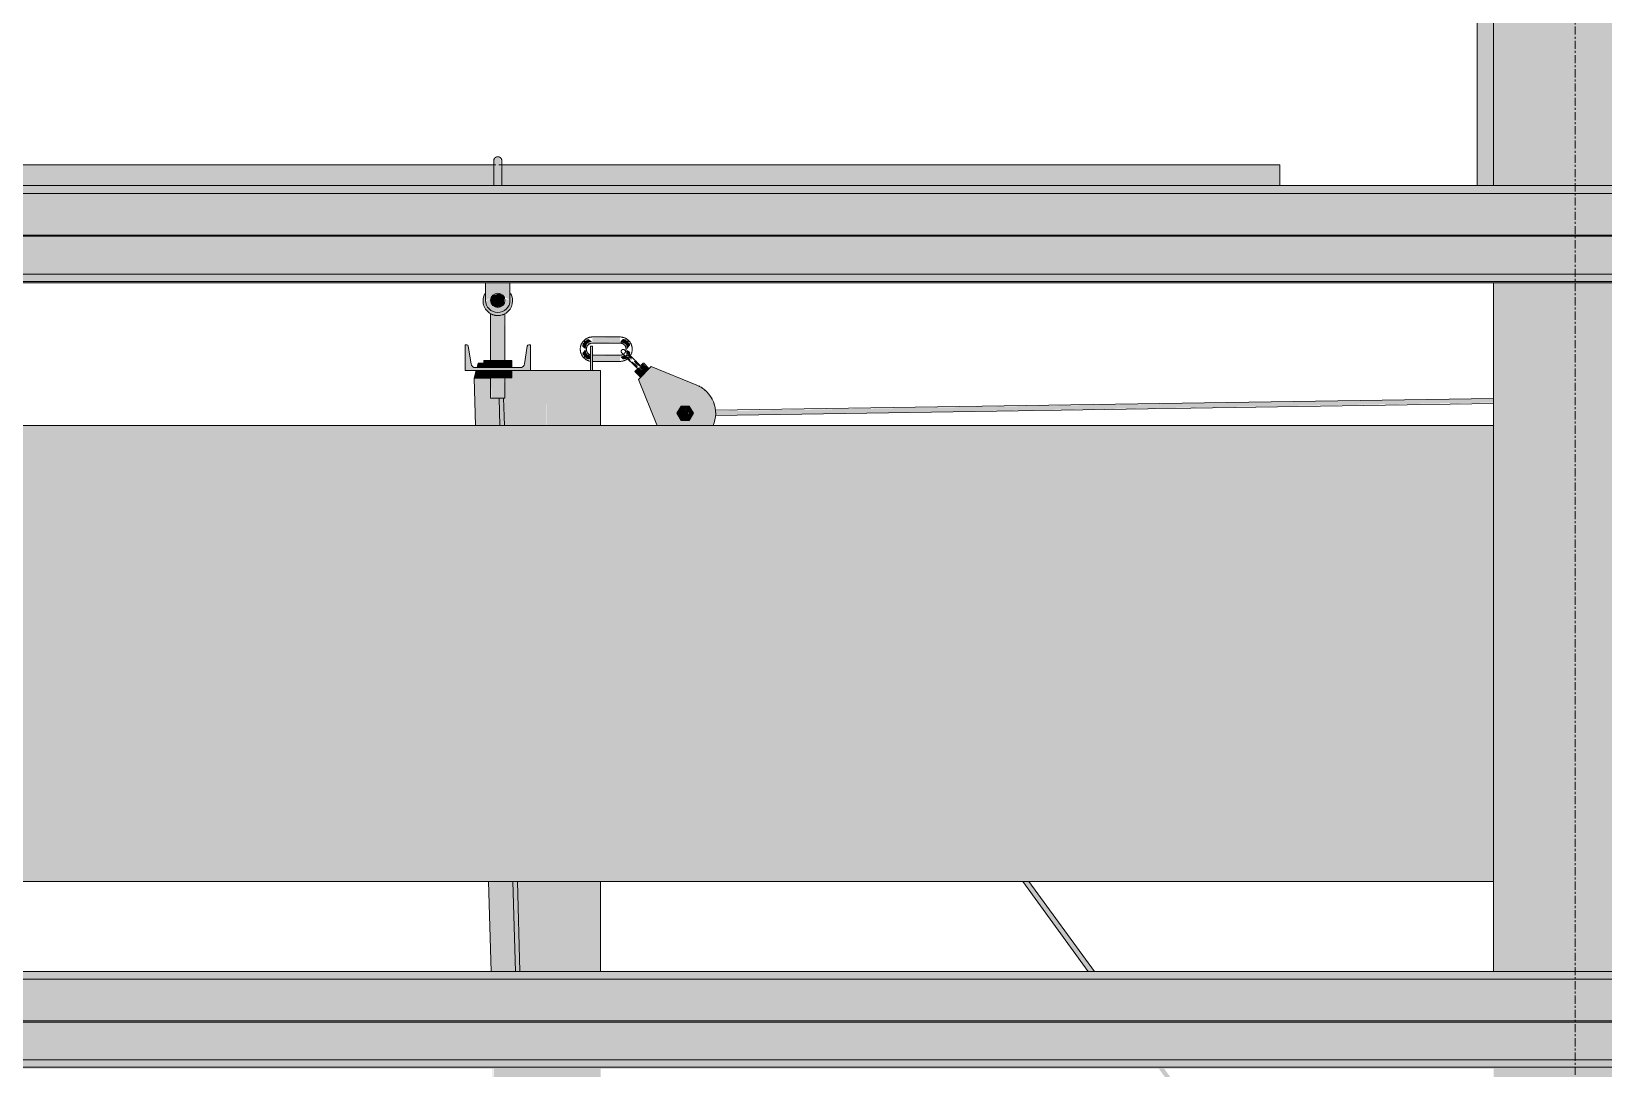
# Model space of a CAD drawing. Header units: inches. Extents: x 20478 to 36715, y -248 to 750.
# Drawn here: x 26671.5 to 26768, y 238.5 to 302.2 of the extents above; entities that cross this region are included whole.
import ezdxf

# ---------------------------------------------------------------- set-up
doc = ezdxf.new("R2010")
doc.units = ezdxf.units.IN
doc.header["$MEASUREMENT"] = 0
doc.linetypes.add('Grid Line 1_2_', pattern=[0.875, 0.5, -0.125, 0.125, -0.125])
for name, color, linetype, lineweight in [('M-HVAC-DUCT', 70, 'Continuous', 9), ('Q-SPCQ', 91, 'Continuous', 9), ('S-BEAM', 12, 'Continuous', 9), ('S-GRID', 1, 'Continuous', 9)]:
    doc.layers.add(name, color=color, linetype=linetype, lineweight=lineweight)

# ---------------------------------------------------------------- blocks, each defined once
blk = doc.blocks.new('Girt_Z - 10_D-1018975-Elevation - South')
at = {"layer": 'S-BEAM'}
for points in [[(26278.267, 244), (26278.267, 244.482), (22795.012, 244.482), (22795.012, 244), (26277.492, 244)], [(26278.267, 241.633), (26278.267, 244), (22795.012, 244), (22795.012, 241.633), (26277.492, 241.633)], [(25258.021, 241.445), (26278.267, 241.47), (26278.267, 241.633), (25396.255, 241.633), (22795.012, 241.633), (22795.012, 241.445), (23460.988, 241.445), (25119.788, 241.445)], [(25396.255, 241.37), (26278.267, 241.408), (26278.267, 241.445), (22795.012, 241.408), (22795.012, 241.37), (25258.021, 241.37)], [(25672.721, 239.051), (25679.64, 239.051), (25679.64, 241.25), (26278.267, 241.25), (26278.267, 241.37), (22795.012, 241.37), (22795.012, 241.25), (22811.14, 241.25), (22811.14, 239.051), (25638.163, 239.051)], [(25629.524, 238.602), (25679.64, 238.602), (25679.64, 239.051), (22811.14, 239.051), (22811.14, 238.602), (25620.884, 238.602)], [(25679.64, 238.518), (25679.64, 238.602), (22811.14, 238.602), (22811.14, 238.518), (25672.721, 238.518)]]:
    blk.add_hatch(color=256, dxfattribs=at).paths.add_polyline_path(points, flags=0)
for p, q in [((22795.012, 244.482), (26278.267, 244.482)), ((22795.012, 244), (26278.267, 244)), ((22795.012, 241.445), (26278.267, 241.445)), ((22795.012, 241.37), (26278.267, 241.37)), ((22811.14, 239.051), (25679.64, 239.051)), ((22811.14, 238.602), (25679.64, 238.602))]:
    blk.add_line(p, q, dxfattribs=at)
blk = doc.blocks.new('Girt_Z - 10_D-1029088-Elevation - South')
at = {"layer": 'S-BEAM'}
for points in [[(26278.267, 292.25), (26278.267, 292.732), (22795.012, 292.732), (22795.012, 292.25), (26277.492, 292.25)], [(26278.267, 289.883), (26278.267, 292.25), (22795.012, 292.25), (22795.012, 289.883), (26277.492, 289.883)], [(24687.809, 289.695), (26278.267, 289.75), (26278.267, 289.883), (22795.012, 289.883), (22795.012, 289.695), (24679.169, 289.695)], [(25698.64, 289.62), (26278.267, 289.673), (26278.267, 289.695), (22795.012, 289.673), (22795.012, 289.62), (25690.001, 289.62)]]:
    blk.add_hatch(color=256, dxfattribs=at).paths.add_polyline_path(points, flags=0)
h = blk.add_hatch(color=256, dxfattribs=at)
h.paths.add_polyline_path([(26278.267, 287.301), (26278.267, 289.62), (26271.5, 289.617), (26271.5, 287.301), (26277.492, 287.301)], flags=0)
h.paths.add_polyline_path([(25534.488, 287.301), (26271.39, 287.301), (26271.39, 289.617), (26271.39, 289.62), (22795.012, 289.62), (22795.012, 287.301), (25465.371, 287.301)], flags=0)
h = blk.add_hatch(color=256, dxfattribs=at)
h.paths.add_polyline_path([(26278.267, 286.852), (26278.267, 287.301), (26271.56, 287.25), (26272.035, 286.852), (26277.492, 286.852)], flags=0)
h.paths.add_polyline_path([(25465.371, 286.852), (26271.865, 286.852), (26271.39, 287.301), (22795.012, 287.301), (22795.012, 286.852), (25396.255, 286.852)], flags=0)
h = blk.add_hatch(color=256, dxfattribs=at)
h.paths.add_polyline_path([(26271.965, 286.768), (26271.865, 286.852), (22795.012, 286.852), (22795.012, 286.768), (26271.5, 286.768)], flags=0)
h.paths.add_polyline_path([(26278.267, 286.768), (26278.267, 286.852), (26272.035, 286.852), (26272.035, 286.768), (26277.492, 286.768)], flags=0)
for p, q in [((22795.012, 292.732), (26278.267, 292.732)), ((22795.012, 292.25), (26278.267, 292.25)), ((22795.012, 289.695), (26278.267, 289.695)), ((22795.012, 289.62), (26278.267, 289.62)), ((22795.012, 287.301), (26271.39, 287.301)), ((22795.012, 286.852), (26271.865, 286.852)), ((22795.012, 286.768), (26278.267, 286.768))]:
    blk.add_line(p, q, dxfattribs=at)
blk = doc.blocks.new('Basketball_Backstop-Performance_Sports_Systems-3103-Ceiling_Hung - 27_-0_ to 27_-11 7_8_-V34-Elevation - South')
at = {"layer": 'Q-SPCQ'}
h = blk.add_hatch(color=256, dxfattribs=at)
h.paths.add_polyline_path([(24756.565, 293.994), (24756.515, 293.993), (24756.543, 293.784)], flags=0)
h.paths.add_polyline_path([(24756.562, 292.732), (24756.765, 292.733), (24756.765, 294.444), (24756.56, 294.377), (24756.543, 294.208), (24756.515, 294.234), (24756.565, 293.994), (24756.528, 292.732), (24756.549, 292.732)], flags=0)
for points in [[(24756.926, 292.732), (24757.003, 292.733), (24756.986, 293.618), (24756.926, 294.391), (24756.765, 294.444), (24756.766, 292.732)], [(24756.765, 284.75), (24757.14, 284.839), (24757.296, 284.931), (24757.415, 285.027), (24757.55, 285.203), (24757.666, 285.615), (24757.649, 285.828), (24757.612, 285.959), (24757.515, 286.072), (24757.457, 285.415), (24757.296, 285.157), (24756.951, 284.962), (24756.571, 284.963), (24756.235, 285.157), (24756.041, 285.493), (24756.015, 286.101), (24755.98, 286.109), (24755.863, 285.687), (24755.864, 285.615), (24755.89, 285.422), (24756.116, 285.027), (24756.3, 284.881), (24756.39, 284.839), (24756.692, 284.76)], [(24756.652, 285.265), (24756.984, 285.309), (24757.144, 285.469), (24757.144, 285.906), (24756.878, 286.11), (24756.456, 285.997), (24756.343, 285.801), (24756.343, 285.574), (24756.456, 285.378)], [(24754.765, 281.375), (24758.765, 281.375), (24758.765, 282.955), (24758.574, 282.879), (24758.359, 281.671), (24758.197, 281.563), (24758.131, 281.555), (24755.271, 281.586), (24755.14, 281.729), (24755.122, 281.793), (24754.957, 282.879), (24754.765, 282.955), (24754.765, 282.64)], [(24762.578, 281.375), (24762.578, 282.875), (24762.453, 282.875), (24762.453, 281.375)], [(24762.578, 283.069), (24764.265, 283.117), (24764.265, 283.431), (24762.578, 283.383), (24762.578, 283.088)], [(24756.332, 281.555), (24756.332, 281.992), (24755.899, 281.992), (24755.899, 281.555)], [(24756.926, 281.555), (24757.198, 281.555), (24757.198, 281.992), (24756.332, 281.992), (24756.332, 281.555)], [(24757.198, 281.555), (24757.631, 281.555), (24757.631, 281.992), (24757.198, 281.992)], [(24764.265, 281.944), (24764.265, 282.306), (24762.578, 282.258), (24762.578, 281.944)], [(24765.471, 281.544), (24765.539, 281.623), (24765.233, 281.936), (24765.122, 281.976), (24765.138, 281.925), (24765.233, 281.783), (24765.434, 281.657), (24765.466, 281.623)], [(24765.79, 281.225), (24766.046, 281.481), (24765.666, 281.808), (24765.539, 281.623), (24765.545, 281.589), (24765.471, 281.544), (24765.565, 281.45)], [(24756.332, 280.937), (24756.332, 281.375), (24755.899, 281.375), (24755.899, 280.937)], [(24756.926, 280.937), (24757.198, 280.937), (24757.198, 281.375), (24756.332, 281.375), (24756.332, 280.937)], [(24757.631, 280.937), (24757.631, 281.375), (24757.198, 281.375), (24757.198, 280.937)], [(24765.534, 280.969), (24765.79, 281.225), (24765.466, 281.536), (24765.391, 281.477), (24765.359, 281.501), (24765.181, 281.322), (24765.508, 280.995)], [(24768.39, 278.533), (24768.482, 278.625), (24768.442, 278.927), (24768.201, 278.991), (24768.088, 278.927), (24768.015, 278.75), (24768.14, 278.533)]]:
    blk.add_hatch(color=256, dxfattribs=at).paths.add_polyline_path(points, flags=0)
h = blk.add_hatch(color=256, dxfattribs=at)
h.paths.add_polyline_path([(24708.765, 292.732), (24756.526, 292.774), (24756.543, 293.643), (24756.515, 294), (24708.765, 294), (24708.765, 293.125)], flags=0)
h.paths.add_polyline_path([(24800.124, 292.732), (24804.765, 292.732), (24804.765, 294), (24756.991, 293.967), (24756.979, 293.766), (24757.014, 292.732), (24791.484, 292.732)], flags=0)
h = blk.add_hatch(color=256, dxfattribs=at)
h.paths.add_polyline_path([(24756.765, 284.937), (24757.144, 285.041), (24757.415, 285.312), (24757.515, 285.687), (24757.185, 285.779), (24757.108, 285.432), (24756.926, 285.301), (24756.597, 285.297), (24756.399, 285.476), (24756.343, 285.687), (24756.321, 285.798), (24756.023, 285.628), (24756.116, 285.312), (24756.39, 285.038), (24756.652, 284.952)], flags=0)
h.paths.add_polyline_path([(24756.015, 285.687), (24756.356, 285.824), (24756.546, 286.066), (24756.935, 286.066), (24757.515, 285.687), (24757.515, 286.768), (24756.015, 286.768), (24756.015, 285.758)], flags=0)
h = blk.add_hatch(color=256, dxfattribs=at)
h.paths.add_polyline_path([(24756.765, 279.687), (24756.765, 280.937), (24756.329, 280.937), (24756.386, 279.687), (24756.652, 279.687)], flags=0)
h.paths.add_polyline_path([(24756.363, 281.992), (24756.765, 281.992), (24756.765, 284.75), (24756.387, 284.833), (24756.335, 284.859), (24756.339, 281.992)], flags=0)
h = blk.add_hatch(color=256, dxfattribs=at)
h.paths.add_polyline_path([(24757.188, 279.687), (24757.203, 279.687), (24757.144, 280.937), (24756.765, 280.937), (24756.765, 279.687), (24757.144, 279.687)], flags=0)
h.paths.add_polyline_path([(24756.896, 281.992), (24757.2, 281.992), (24757.143, 284.833), (24756.895, 284.761), (24756.765, 284.75), (24756.765, 281.992), (24756.827, 281.992)], flags=0)
h = blk.add_hatch(color=256, dxfattribs=at)
h.paths.add_polyline_path([(24762.21, 282.945), (24762.254, 282.811), (24762.287, 282.951)], flags=0)
h.paths.add_polyline_path([(24762.287, 283.063), (24762.313, 282.953), (24762.454, 283.019), (24762.313, 283.056)], flags=0)
h.paths.add_polyline_path([(24762.148, 282.687), (24762.21, 282.945), (24762.287, 283.063), (24762.544, 283.156), (24762.341, 283.306), (24762.2, 283.281), (24762.21, 283.216), (24762.047, 283.218), (24762.063, 283.097), (24761.984, 283.065), (24761.947, 282.859), (24762.063, 282.76)], flags=0)
h = blk.add_hatch(color=256, dxfattribs=at)
h.paths.add_polyline_path([(24764.522, 283.055), (24764.389, 283.011), (24764.528, 282.978)], flags=0)
h.paths.add_polyline_path([(24764.641, 282.978), (24764.53, 282.953), (24764.596, 282.811), (24764.634, 282.953)], flags=0)
h.paths.add_polyline_path([(24764.695, 282.687), (24764.884, 282.924), (24764.859, 283.065), (24764.794, 283.055), (24764.796, 283.218), (24764.677, 283.197), (24764.643, 283.281), (24764.437, 283.318), (24764.265, 283.117), (24764.522, 283.055), (24764.641, 282.978), (24764.671, 282.811)], flags=0)
h = blk.add_hatch(color=256, dxfattribs=at)
h.paths.add_polyline_path([(24755.899, 280.918), (24755.899, 280.937), (24755.899, 281.375), (24755.441, 281.375), (24755.333, 280.918), (24755.399, 280.918)], flags=0)
h.paths.add_polyline_path([(24755.491, 281.555), (24755.899, 281.555), (24755.899, 281.832), (24755.568, 281.832)], flags=0)
h = blk.add_hatch(color=256, dxfattribs=at)
h.paths.add_polyline_path([(24762.321, 282.32), (24762.453, 282.364), (24762.315, 282.397)], flags=0)
h.paths.add_polyline_path([(24762.202, 282.397), (24762.313, 282.422), (24762.246, 282.564), (24762.209, 282.422)], flags=0)
h.paths.add_polyline_path([(24762.406, 282.057), (24762.453, 282.173), (24762.453, 282.282), (24762.202, 282.397), (24762.148, 282.687), (24761.959, 282.451), (24761.984, 282.31), (24762.049, 282.32), (24762.047, 282.157), (24762.166, 282.178), (24762.2, 282.094), (24762.341, 282.069)], flags=0)
h = blk.add_hatch(color=256, dxfattribs=at)
h.paths.add_polyline_path([(24764.53, 282.422), (24764.618, 282.485), (24764.56, 282.494), (24764.538, 282.44)], flags=0)
h.paths.add_polyline_path([(24764.556, 282.312), (24764.523, 282.419), (24764.389, 282.356), (24764.523, 282.321)], flags=0)
h.paths.add_polyline_path([(24764.437, 282.057), (24764.639, 282.096), (24764.639, 282.158), (24764.678, 282.197), (24764.523, 282.306), (24764.299, 282.219), (24764.389, 282.114)], flags=0)
h.paths.add_polyline_path([(24764.639, 282.24), (24764.73, 282.285), (24764.687, 282.371), (24764.61, 282.331), (24764.633, 282.258)], flags=0)
h.paths.add_polyline_path([(24764.862, 282.329), (24764.896, 282.516), (24764.686, 282.64), (24764.704, 282.485), (24764.861, 282.331)], flags=0)
h = blk.add_hatch(color=256, dxfattribs=at)
h.paths.add_polyline_path([(24764.909, 281.935), (24764.909, 282.038), (24764.852, 282.116), (24764.829, 282.186), (24764.675, 282.258), (24764.639, 282.24), (24764.741, 282.129)], flags=0)
h.paths.add_polyline_path([(24764.639, 282.24), (24764.546, 282.384), (24764.557, 282.312), (24764.631, 282.247)], flags=0)
h = blk.add_hatch(color=256, dxfattribs=at)
h.paths.add_polyline_path([(24765.018, 282.043), (24764.95, 282.147), (24765.08, 282.106), (24764.861, 282.331), (24764.631, 282.384), (24764.917, 282.098)], flags=0)
h.paths.add_polyline_path([(24764.704, 282.485), (24764.572, 282.584), (24764.575, 282.493)], flags=0)
h.paths.add_polyline_path([(24764.861, 282.331), (24764.704, 282.485), (24764.631, 282.419), (24764.722, 282.384)], flags=0)
h = blk.add_hatch(color=256, dxfattribs=at)
h.paths.add_polyline_path([(24765.418, 281.457), (24765.471, 281.544), (24765.286, 281.555), (24765.393, 281.476)], flags=0)
h.paths.add_polyline_path([(24765.286, 281.555), (24765.359, 281.622), (24765.359, 281.657), (24765.013, 281.935), (24765.02, 281.9), (24764.909, 281.935), (24765.233, 281.608)], flags=0)
h = blk.add_hatch(color=256, dxfattribs=at)
h.paths.add_polyline_path([(24757.814, 193.373), (24759.308, 193.373), (24758.018, 238.518), (24756.524, 238.518), (24757.674, 198.259)], flags=0)
h.paths.add_polyline_path([(24756.354, 244.482), (24757.848, 244.482), (24757.69, 250), (24756.196, 250), (24756.335, 245.137)], flags=0)
h.paths.add_polyline_path([(24756.335, 278), (24756.891, 278), (24756.842, 279.687), (24756.328, 279.687), (24756.328, 280.918), (24755.313, 280.918), (24755.397, 278), (24756.328, 278)], flags=0)
h = blk.add_hatch(color=256, dxfattribs=at)
h.paths.add_polyline_path([(24756.897, 193.373), (24757.814, 193.373), (24756.897, 224.125), (24756.453, 224.125), (24756.453, 193.373), (24756.742, 193.373)], flags=0)
h.paths.add_polyline_path([(24759.765, 193.373), (24759.765, 224.75), (24758.692, 224.75), (24759.589, 193.373)], flags=0)
h.paths.add_polyline_path([(24756.453, 224.312), (24756.93, 224.312), (24756.897, 224.75), (24756.453, 224.75)], flags=0)
h.paths.add_polyline_path([(24758.908, 225.25), (24759.765, 225.25), (24759.765, 238.518), (24758.299, 238.518), (24758.678, 225.25)], flags=0)
h.paths.add_polyline_path([(24756.453, 225.25), (24756.903, 225.25), (24756.891, 225.687), (24756.453, 225.687)], flags=0)
h.paths.add_polyline_path([(24756.885, 225.875), (24756.482, 238.518), (24756.453, 238.518), (24756.491, 225.875), (24756.677, 225.875)], flags=0)
h.paths.add_polyline_path([(24758.129, 244.482), (24759.765, 244.482), (24759.765, 250), (24757.971, 250), (24758.11, 245.137)], flags=0)
h.paths.add_polyline_path([(24758.408, 278), (24759.765, 278), (24759.765, 281.375), (24757.631, 281.375), (24757.631, 280.937), (24757.201, 280.937), (24757.144, 279.687), (24757.123, 279.687), (24757.203, 278), (24758.391, 278)], flags=0)
h = blk.add_hatch(color=256, dxfattribs=at)
h.paths.add_polyline_path([(24760.499, 193.373), (24763.078, 193.373), (24763.078, 224.759), (24760.623, 224.768), (24759.765, 224.75), (24759.765, 193.373), (24760.474, 193.373)], flags=0)
h.paths.add_polyline_path([(24761.853, 225.211), (24763.078, 225.25), (24763.078, 238.518), (24759.765, 238.518), (24759.765, 225.241), (24761.673, 225.22)], flags=0)
h.paths.add_polyline_path([(24760.499, 244.482), (24763.078, 244.482), (24763.078, 250), (24759.765, 250), (24759.765, 244.482), (24760.474, 244.482)], flags=0)
h.paths.add_polyline_path([(24761.435, 278), (24763.078, 278), (24763.078, 281.375), (24759.765, 281.375), (24759.783, 278), (24761.421, 278)], flags=0)
h = blk.add_hatch(color=256, dxfattribs=at)
h.paths.add_polyline_path([(24769.521, 278), (24769.968, 278), (24770.06, 278.208), (24770.138, 278.662), (24770.103, 279.121), (24769.885, 279.671), (24769.71, 279.945), (24769.313, 280.296), (24768.974, 280.486), (24766.188, 281.623), (24765.393, 280.827), (24766.552, 278), (24769.481, 278)], flags=0)
h.paths.add_polyline_path([(24768.274, 278.312), (24767.99, 278.353), (24767.76, 278.75), (24768.049, 279.187), (24768.533, 279.16), (24768.763, 278.738), (24768.456, 278.312), (24768.33, 278.312)], flags=0)
h = blk.add_hatch(color=256, dxfattribs=at)
h.paths.add_polyline_path([(24770.131, 278.622), (24817.89, 279.407), (24817.89, 279.663), (24770.122, 278.889), (24770.132, 278.628)], flags=0)
h.paths.add_polyline_path([(24768.488, 278.639), (24768.503, 278.823), (24768.46, 278.793), (24768.482, 278.642)], flags=0)
h.paths.add_polyline_path([(24827.89, 279.503), (24909.169, 280.787), (24909.112, 280.937), (24908.857, 280.978), (24908.857, 281.049), (24877.88, 280.577), (24827.89, 279.769), (24827.89, 279.505)], flags=0)
h.paths.add_polyline_path([(24911.542, 280.829), (24911.549, 280.882), (24911.54, 280.833)], flags=0)
h = blk.add_hatch(color=256, dxfattribs=at)
h.paths.add_polyline_path([(24759.308, 193.373), (24759.589, 193.373), (24758.299, 238.518), (24758.018, 238.518), (24759.168, 198.259)], flags=0)
h.paths.add_polyline_path([(24757.848, 244.482), (24758.129, 244.482), (24757.971, 250), (24757.69, 250), (24757.829, 245.137)], flags=0)
h.paths.add_polyline_path([(24756.926, 278), (24757.172, 278), (24757.075, 279.687), (24756.842, 279.687), (24756.917, 278)], flags=0)
h = blk.add_hatch(color=256, dxfattribs=at)
h.paths.add_polyline_path([(24768.518, 278.312), (24768.77, 278.75), (24768.518, 279.187), (24768.013, 279.187), (24767.76, 278.75), (24768.013, 278.312)], flags=0)
h.paths.add_polyline_path([(24768.265, 278.5), (24768.088, 278.573), (24768.015, 278.75), (24768.088, 278.927), (24768.265, 279), (24768.442, 278.927), (24768.515, 278.75), (24768.442, 278.573), (24768.33, 278.509)], flags=0)
h = blk.add_hatch(color=256, dxfattribs=at)
h.paths.add_polyline_path([(24815.944, 212.937), (24816.119, 213.033), (24816.32, 212.951), (24797.666, 238.518), (24797.336, 238.518), (24815.921, 212.968)], flags=0)
h.paths.add_polyline_path([(24793.385, 244.482), (24789.314, 250), (24788.985, 250), (24793.055, 244.482), (24793.381, 244.482)], flags=0)
for p, q in [((24756.655, 294), (24708.765, 294)), ((24804.765, 294), (24756.825, 294)), ((24804.765, 294), (24804.765, 292.733)), ((24756.015, 286.768), (24756.015, 285.687)), ((24757.515, 285.687), (24757.515, 286.768)), ((24756.328, 284.862), (24756.328, 281.992)), ((24756.328, 284.862), (24756.328, 281.992)), ((24757.203, 281.992), (24757.203, 284.862)), ((24757.203, 281.992), (24757.203, 284.862)), ((24754.868, 282.955), (24754.765, 282.955)), ((24754.765, 282.955), (24754.765, 281.375)), ((24755.122, 281.793), (24754.957, 282.879)), ((24758.574, 282.879), (24758.408, 281.793)), ((24758.765, 282.955), (24758.663, 282.955)), ((24758.765, 281.375), (24758.765, 282.955)), ((24762.453, 281.375), (24762.453, 282.875)), ((24762.578, 282.875), (24762.453, 282.875)), ((24764.265, 283.437), (24762.578, 283.437)), ((24762.578, 283.062), (24764.265, 283.062)), ((24762.578, 282.875), (24762.578, 281.375)), ((24755.568, 281.832), (24755.491, 281.555)), ((24755.899, 281.832), (24755.568, 281.832)), ((24755.899, 281.992), (24756.332, 281.992)), ((24755.899, 281.555), (24755.899, 281.992)), ((24756.332, 281.992), (24757.198, 281.992)), ((24756.332, 281.555), (24756.332, 281.992)), ((24757.198, 281.992), (24757.631, 281.992)), ((24757.198, 281.555), (24757.198, 281.992)), ((24757.631, 281.992), (24757.631, 281.555)), ((24764.265, 282.312), (24762.578, 282.312)), ((24762.578, 281.937), (24764.265, 281.937)), ((24765.565, 281.707), (24765.693, 281.835)), ((24766.056, 281.49), (24765.702, 281.844)), ((24754.765, 281.375), (24758.765, 281.375)), ((24755.441, 281.375), (24755.313, 280.918)), ((24755.313, 280.918), (24756.341, 280.918)), ((24755.313, 280.918), (24755.397, 278)), ((24758.131, 281.555), (24755.399, 281.555)), ((24755.899, 280.937), (24755.899, 281.375)), ((24756.332, 280.937), (24755.899, 280.937)), ((24756.328, 280.937), (24756.328, 279.687)), ((24756.332, 280.937), (24756.332, 281.375)), ((24757.198, 280.937), (24756.332, 280.937)), ((24757.198, 280.937), (24757.198, 281.375)), ((24757.631, 280.937), (24757.198, 280.937)), ((24757.203, 279.687), (24757.203, 280.937)), ((24757.631, 281.375), (24757.631, 280.937)), ((24758.759, 281.375), (24759.765, 281.375)), ((24759.765, 281.375), (24763.078, 281.375)), ((24763.078, 278), (24763.078, 281.375)), ((24765.172, 281.313), (24765.525, 280.96)), ((24765.181, 281.322), (24765.304, 281.446)), ((24765.393, 280.827), (24766.188, 281.623)), ((24765.393, 280.827), (24766.529, 278.042)), ((24768.974, 280.486), (24766.188, 281.623)), ((24756.765, 279.687), (24756.328, 279.687)), ((24757.203, 279.687), (24756.765, 279.687)), ((24756.891, 278), (24756.842, 279.687)), ((24757.172, 278), (24757.123, 279.687)), ((24768.013, 279.187), (24767.76, 278.75)), ((24768.518, 279.187), (24768.013, 279.187)), ((24768.77, 278.75), (24768.518, 279.187)), ((24817.89, 279.663), (24770.117, 278.935)), ((24770.131, 278.622), (24817.89, 279.35)), ((24767.76, 278.75), (24768.013, 278.312)), ((24768.013, 278.312), (24768.518, 278.312)), ((24768.518, 278.312), (24768.77, 278.75)), ((24756.196, 250), (24756.354, 244.482)), ((24757.848, 244.482), (24757.69, 250)), ((24758.129, 244.482), (24757.971, 250)), ((24763.078, 244.482), (24763.078, 250)), ((24788.985, 250), (24792.998, 244.482)), ((24793.385, 244.482), (24789.371, 250))]:
    blk.add_line(p, q, dxfattribs=at)
at = {"layer": 'Q-SPCQ', "flags": 128}
for points in [[(24756.515, 294.25), (24756.515, 294.26), (24756.516, 294.27), (24756.517, 294.28), (24756.518, 294.29), (24756.52, 294.3), (24756.522, 294.309), (24756.525, 294.319), (24756.528, 294.329), (24756.531, 294.338), (24756.535, 294.347), (24756.539, 294.356), (24756.543, 294.365), (24756.548, 294.374), (24756.553, 294.383), (24756.559, 294.391), (24756.565, 294.399), (24756.571, 294.407), (24756.577, 294.415), (24756.584, 294.422), (24756.591, 294.429), (24756.598, 294.436), (24756.606, 294.443), (24756.614, 294.449), (24756.622, 294.455), (24756.63, 294.46), (24756.639, 294.466), (24756.647, 294.47), (24756.656, 294.475), (24756.665, 294.479), (24756.675, 294.483), (24756.684, 294.486), (24756.694, 294.49), (24756.703, 294.492), (24756.713, 294.494), (24756.723, 294.496), (24756.733, 294.498), (24756.743, 294.499), (24756.753, 294.5), (24756.763, 294.5), (24756.765, 294.5)], [(24756.515, 294.25), (24756.515, 294.26), (24756.516, 294.27), (24756.517, 294.28), (24756.518, 294.29), (24756.52, 294.3), (24756.522, 294.309), (24756.525, 294.319), (24756.528, 294.329), (24756.531, 294.338), (24756.535, 294.347), (24756.539, 294.356), (24756.543, 294.365), (24756.548, 294.374), (24756.553, 294.383), (24756.559, 294.391), (24756.565, 294.399), (24756.571, 294.407), (24756.577, 294.415), (24756.584, 294.422), (24756.591, 294.429), (24756.598, 294.436), (24756.606, 294.443), (24756.614, 294.449), (24756.622, 294.455), (24756.63, 294.46), (24756.639, 294.466), (24756.647, 294.47), (24756.656, 294.475), (24756.665, 294.479), (24756.675, 294.483), (24756.684, 294.486), (24756.694, 294.49), (24756.703, 294.492), (24756.713, 294.494), (24756.723, 294.496), (24756.733, 294.498), (24756.743, 294.499), (24756.753, 294.5), (24756.763, 294.5), (24756.765, 294.5)], [(24756.765, 294.5), (24756.775, 294.5), (24756.785, 294.499), (24756.795, 294.498), (24756.805, 294.497), (24756.815, 294.495), (24756.825, 294.493), (24756.834, 294.49), (24756.844, 294.487), (24756.853, 294.484), (24756.863, 294.48), (24756.872, 294.476), (24756.881, 294.472), (24756.889, 294.467), (24756.898, 294.462), (24756.906, 294.456), (24756.915, 294.451), (24756.922, 294.444), (24756.93, 294.438), (24756.937, 294.431), (24756.945, 294.424), (24756.951, 294.417), (24756.958, 294.409), (24756.964, 294.401), (24756.97, 294.393)], [(24756.765, 294.5), (24756.775, 294.5), (24756.785, 294.499), (24756.795, 294.498), (24756.805, 294.497), (24756.815, 294.495), (24756.825, 294.493), (24756.834, 294.49), (24756.844, 294.487), (24756.853, 294.484), (24756.863, 294.48), (24756.872, 294.476), (24756.881, 294.472), (24756.889, 294.467), (24756.898, 294.462), (24756.906, 294.456), (24756.915, 294.451), (24756.922, 294.444), (24756.93, 294.438), (24756.937, 294.431), (24756.945, 294.424), (24756.951, 294.417), (24756.958, 294.409), (24756.964, 294.401), (24756.97, 294.393), (24756.976, 294.385), (24756.981, 294.377), (24756.986, 294.368), (24756.99, 294.359), (24756.994, 294.35), (24756.998, 294.341), (24757.002, 294.331), (24757.005, 294.322), (24757.007, 294.312), (24757.01, 294.302), (24757.012, 294.292), (24757.013, 294.283), (24757.014, 294.273), (24757.015, 294.263), (24757.015, 294.253), (24757.015, 294.25)], [(24756.976, 294.385), (24756.981, 294.377), (24756.986, 294.368), (24756.99, 294.359), (24756.994, 294.35), (24756.998, 294.341), (24757.002, 294.331), (24757.005, 294.322), (24757.007, 294.312), (24757.01, 294.302), (24757.012, 294.292), (24757.013, 294.283), (24757.014, 294.273), (24757.015, 294.263), (24757.015, 294.253), (24757.015, 294.25)], [(24756.515, 294.233), (24756.515, 294.242), (24756.515, 294.247), (24756.515, 294.25)], [(24756.515, 294.25), (24756.515, 294.248), (24756.515, 294.244), (24756.515, 294.236)], [(24756.515, 293.975), (24756.515, 294.014), (24756.515, 294.05), (24756.515, 294.084), (24756.515, 294.114), (24756.515, 294.142), (24756.515, 294.166), (24756.515, 294.187), (24756.515, 294.206), (24756.515, 294.221), (24756.515, 294.233), (24756.515, 294.242), (24756.515, 294.247), (24756.515, 294.25)], [(24756.515, 294.25), (24756.515, 294.248), (24756.515, 294.244), (24756.515, 294.236), (24756.515, 294.224), (24756.515, 294.21), (24756.515, 294.193), (24756.515, 294.172), (24756.515, 294.148), (24756.515, 294.122), (24756.515, 294.092), (24756.515, 294.06), (24756.515, 294.024), (24756.515, 293.986), (24756.515, 293.945), (24756.515, 293.901), (24756.515, 293.854), (24756.515, 293.805), (24756.515, 293.754), (24756.515, 293.7), (24756.515, 293.643), (24756.515, 293.585), (24756.515, 293.524), (24756.515, 293.462), (24756.515, 293.397), (24756.515, 293.331), (24756.515, 293.262), (24756.515, 293.193), (24756.515, 293.121), (24756.515, 293.049), (24756.515, 292.975), (24756.515, 292.9), (24756.515, 292.823), (24756.515, 292.746)], [(24756.515, 294.172), (24756.515, 294.148), (24756.515, 294.122), (24756.515, 294.092), (24756.515, 294.06), (24756.515, 294.024), (24756.515, 293.986)], [(24756.515, 294.014), (24756.515, 294.05), (24756.515, 294.084), (24756.515, 294.114), (24756.515, 294.142), (24756.515, 294.166)], [(24757.015, 294.233), (24757.015, 294.242), (24757.015, 294.247), (24757.015, 294.25)], [(24757.015, 294.25), (24757.015, 294.248), (24757.015, 294.244), (24757.015, 294.236)], [(24757.015, 292.732), (24757.015, 292.803), (24757.015, 292.879), (24757.015, 292.955), (24757.015, 293.029), (24757.015, 293.102), (24757.015, 293.174), (24757.015, 293.244), (24757.015, 293.312), (24757.015, 293.379), (24757.015, 293.444), (24757.015, 293.508), (24757.015, 293.569), (24757.015, 293.628), (24757.015, 293.685), (24757.015, 293.739), (24757.015, 293.791), (24757.015, 293.841), (24757.015, 293.888), (24757.015, 293.933), (24757.015, 293.975), (24757.015, 294.014), (24757.015, 294.05), (24757.015, 294.084), (24757.015, 294.114), (24757.015, 294.142), (24757.015, 294.166), (24757.015, 294.187), (24757.015, 294.206), (24757.015, 294.221), (24757.015, 294.233), (24757.015, 294.242), (24757.015, 294.247), (24757.015, 294.25)], [(24757.015, 294.25), (24757.015, 294.248), (24757.015, 294.244), (24757.015, 294.236), (24757.015, 294.224), (24757.015, 294.21), (24757.015, 294.193), (24757.015, 294.172), (24757.015, 294.148), (24757.015, 294.122), (24757.015, 294.092), (24757.015, 294.06), (24757.015, 294.024), (24757.015, 293.986)], [(24757.015, 294.172), (24757.015, 294.148), (24757.015, 294.122), (24757.015, 294.092), (24757.015, 294.06), (24757.015, 294.024), (24757.015, 293.986)], [(24757.015, 294.014), (24757.015, 294.05), (24757.015, 294.084), (24757.015, 294.114), (24757.015, 294.142), (24757.015, 294.166)], [(24762.578, 283.437), (24762.548, 283.437), (24762.518, 283.435), (24762.488, 283.432), (24762.458, 283.428), (24762.429, 283.423), (24762.399, 283.416), (24762.37, 283.408), (24762.342, 283.399), (24762.314, 283.389), (24762.286, 283.378), (24762.258, 283.366), (24762.231, 283.353), (24762.205, 283.338), (24762.179, 283.323), (24762.154, 283.307), (24762.13, 283.289), (24762.106, 283.271), (24762.083, 283.251), (24762.061, 283.231), (24762.04, 283.21), (24762.019, 283.188), (24762, 283.165), (24761.981, 283.142), (24761.963, 283.118), (24761.947, 283.093), (24761.931, 283.067), (24761.916, 283.041), (24761.903, 283.014), (24761.89, 282.987), (24761.879, 282.959), (24761.868, 282.931), (24761.859, 282.903), (24761.851, 282.874), (24761.844, 282.844), (24761.839, 282.815), (24761.834, 282.785), (24761.831, 282.756), (24761.829, 282.726), (24761.828, 282.696), (24761.828, 282.687)], [(24762.203, 282.687), (24762.203, 282.702), (24762.204, 282.717), (24762.205, 282.732), (24762.208, 282.747), (24762.21, 282.762), (24762.213, 282.777), (24762.217, 282.791), (24762.222, 282.805), (24762.227, 282.82), (24762.232, 282.834), (24762.238, 282.847), (24762.245, 282.861), (24762.252, 282.874), (24762.26, 282.887), (24762.268, 282.899), (24762.277, 282.911), (24762.286, 282.923), (24762.296, 282.935), (24762.306, 282.946), (24762.316, 282.957), (24762.327, 282.967), (24762.339, 282.977), (24762.351, 282.986), (24762.363, 282.995), (24762.375, 283.003), (24762.388, 283.011), (24762.401, 283.018), (24762.414, 283.025), (24762.428, 283.031), (24762.442, 283.037), (24762.456, 283.042), (24762.47, 283.047), (24762.485, 283.051), (24762.499, 283.054), (24762.514, 283.057), (24762.529, 283.059), (24762.544, 283.061), (24762.559, 283.062), (24762.574, 283.062), (24762.578, 283.062)], [(24765.015, 282.687), (24765.015, 282.717), (24765.013, 282.747), (24765.01, 282.777), (24765.006, 282.807), (24765, 282.837), (24764.994, 282.866), (24764.986, 282.895), (24764.977, 282.923), (24764.967, 282.952), (24764.956, 282.98), (24764.944, 283.007), (24764.93, 283.034), (24764.916, 283.06), (24764.901, 283.086), (24764.884, 283.111), (24764.867, 283.135), (24764.848, 283.159), (24764.829, 283.182), (24764.809, 283.204), (24764.788, 283.226), (24764.766, 283.246), (24764.743, 283.266), (24764.72, 283.284), (24764.695, 283.302), (24764.67, 283.319), (24764.645, 283.334), (24764.619, 283.349), (24764.592, 283.363), (24764.565, 283.375), (24764.537, 283.387), (24764.509, 283.397), (24764.48, 283.406), (24764.451, 283.414), (24764.422, 283.421), (24764.393, 283.427), (24764.363, 283.431), (24764.333, 283.434), (24764.303, 283.437), (24764.273, 283.437), (24764.265, 283.437)], [(24764.265, 283.062), (24764.28, 283.062), (24764.295, 283.061), (24764.31, 283.06), (24764.325, 283.058), (24764.34, 283.055), (24764.354, 283.052), (24764.369, 283.048), (24764.383, 283.043), (24764.397, 283.038), (24764.411, 283.033), (24764.425, 283.027), (24764.438, 283.02), (24764.452, 283.013), (24764.464, 283.005), (24764.477, 282.997), (24764.489, 282.988), (24764.501, 282.979), (24764.512, 282.969), (24764.524, 282.959), (24764.534, 282.949), (24764.544, 282.938), (24764.554, 282.926), (24764.564, 282.915), (24764.572, 282.903), (24764.581, 282.89), (24764.589, 282.877), (24764.596, 282.864), (24764.603, 282.851), (24764.609, 282.837), (24764.615, 282.823), (24764.62, 282.809), (24764.624, 282.795), (24764.628, 282.781), (24764.632, 282.766), (24764.635, 282.751), (24764.637, 282.736), (24764.639, 282.722), (24764.64, 282.707), (24764.64, 282.692), (24764.64, 282.687)], [(24761.828, 282.687), (24761.828, 282.658), (24761.83, 282.628), (24761.833, 282.598), (24761.837, 282.568), (24761.843, 282.538), (24761.849, 282.509), (24761.857, 282.48), (24761.866, 282.452), (24761.876, 282.423), (24761.887, 282.395), (24761.899, 282.368), (24761.912, 282.341), (24761.927, 282.315), (24761.942, 282.289), (24761.959, 282.264), (24761.976, 282.24), (24761.995, 282.216), (24762.014, 282.193), (24762.034, 282.171), (24762.055, 282.149), (24762.077, 282.129), (24762.1, 282.109), (24762.123, 282.091), (24762.148, 282.073), (24762.172, 282.056), (24762.198, 282.041), (24762.224, 282.026), (24762.251, 282.012), (24762.278, 282), (24762.306, 281.988), (24762.334, 281.978), (24762.363, 281.969), (24762.392, 281.961), (24762.421, 281.954), (24762.45, 281.948)], [(24762.446, 282.337), (24762.432, 282.342), (24762.418, 282.348), (24762.405, 282.355), (24762.391, 282.362), (24762.379, 282.37), (24762.366, 282.378), (24762.354, 282.387), (24762.342, 282.396), (24762.33, 282.406), (24762.319, 282.416), (24762.309, 282.426), (24762.298, 282.437), (24762.289, 282.449), (24762.279, 282.46), (24762.271, 282.472), (24762.262, 282.485), (24762.254, 282.498), (24762.247, 282.511), (24762.24, 282.524), (24762.234, 282.538), (24762.228, 282.552), (24762.223, 282.566), (24762.218, 282.58), (24762.214, 282.594), (24762.211, 282.609), (24762.208, 282.624), (24762.206, 282.639), (24762.204, 282.653), (24762.203, 282.668), (24762.203, 282.683), (24762.203, 282.687)], [(24764.526, 282.418), (24764.516, 282.408), (24764.504, 282.398), (24764.492, 282.389), (24764.48, 282.38), (24764.468, 282.372), (24764.455, 282.364), (24764.442, 282.357), (24764.429, 282.35), (24764.415, 282.344), (24764.401, 282.338), (24764.387, 282.333), (24764.373, 282.328), (24764.358, 282.324), (24764.344, 282.321), (24764.329, 282.318), (24764.314, 282.316), (24764.299, 282.314), (24764.284, 282.313), (24764.269, 282.313), (24764.265, 282.312)], [(24764.265, 281.937), (24764.295, 281.938), (24764.325, 281.94), (24764.355, 281.943), (24764.385, 281.947), (24764.414, 281.952), (24764.444, 281.959), (24764.472, 281.967), (24764.501, 281.976), (24764.529, 281.986), (24764.557, 281.997), (24764.585, 282.009), (24764.612, 282.022), (24764.638, 282.037), (24764.664, 282.052), (24764.689, 282.068), (24764.713, 282.086), (24764.737, 282.104)], [(24764.376, 282.462), (24764.373, 282.466), (24764.369, 282.47), (24764.366, 282.474), (24764.363, 282.478), (24764.36, 282.482), (24764.358, 282.486), (24764.355, 282.49), (24764.353, 282.495), (24764.351, 282.499), (24764.349, 282.504), (24764.347, 282.508), (24764.345, 282.513), (24764.344, 282.518), (24764.343, 282.523), (24764.342, 282.528), (24764.341, 282.533), (24764.34, 282.538), (24764.34, 282.543), (24764.34, 282.548), (24764.34, 282.553), (24764.34, 282.558), (24764.34, 282.563), (24764.341, 282.567), (24764.341, 282.572), (24764.342, 282.577), (24764.344, 282.582), (24764.345, 282.587), (24764.346, 282.592), (24764.348, 282.596), (24764.35, 282.601), (24764.352, 282.606), (24764.355, 282.61), (24764.357, 282.614), (24764.36, 282.619), (24764.362, 282.623), (24764.365, 282.627), (24764.368, 282.631), (24764.372, 282.634), (24764.375, 282.638), (24764.376, 282.639)], [(24764.376, 282.639), (24764.38, 282.643), (24764.383, 282.646), (24764.387, 282.649), (24764.391, 282.652), (24764.395, 282.655), (24764.4, 282.658), (24764.404, 282.66), (24764.408, 282.662), (24764.413, 282.665), (24764.418, 282.667), (24764.422, 282.668), (24764.427, 282.67), (24764.432, 282.671), (24764.437, 282.673), (24764.441, 282.674), (24764.446, 282.674), (24764.451, 282.675), (24764.456, 282.675), (24764.461, 282.676), (24764.466, 282.676), (24764.471, 282.676), (24764.476, 282.675), (24764.481, 282.675), (24764.486, 282.674), (24764.491, 282.673), (24764.496, 282.672), (24764.501, 282.67), (24764.506, 282.669), (24764.51, 282.667), (24764.515, 282.665), (24764.519, 282.663), (24764.524, 282.661), (24764.528, 282.658), (24764.532, 282.656), (24764.537, 282.653), (24764.541, 282.65), (24764.545, 282.647), (24764.548, 282.643), (24764.552, 282.64), (24764.553, 282.639)], [(24764.498, 282.341), (24764.485, 282.354), (24764.472, 282.366), (24764.46, 282.378), (24764.449, 282.389), (24764.439, 282.4), (24764.429, 282.409), (24764.42, 282.418), (24764.412, 282.426), (24764.405, 282.434), (24764.398, 282.44), (24764.393, 282.446), (24764.388, 282.451), (24764.384, 282.455), (24764.381, 282.458), (24764.378, 282.46), (24764.377, 282.462), (24764.376, 282.462)], [(24764.376, 282.462), (24764.377, 282.462), (24764.378, 282.461), (24764.38, 282.458), (24764.383, 282.456), (24764.387, 282.452), (24764.391, 282.447), (24764.397, 282.442), (24764.403, 282.435), (24764.41, 282.428), (24764.418, 282.42), (24764.427, 282.412), (24764.436, 282.402), (24764.446, 282.392), (24764.457, 282.381), (24764.469, 282.37), (24764.481, 282.357), (24764.494, 282.344), (24764.508, 282.331), (24764.522, 282.316), (24764.537, 282.301), (24764.552, 282.286), (24764.569, 282.27), (24764.585, 282.253), (24764.602, 282.236), (24764.62, 282.219), (24764.638, 282.2), (24764.657, 282.182), (24764.675, 282.163), (24764.695, 282.144), (24764.714, 282.124), (24764.734, 282.104), (24764.754, 282.084), (24764.775, 282.064), (24764.796, 282.043), (24764.816, 282.022), (24764.837, 282.001), (24764.858, 281.98), (24764.88, 281.959), (24764.901, 281.938), (24764.906, 281.932)], [(24764.583, 282.488), (24764.575, 282.476), (24764.566, 282.464), (24764.557, 282.452), (24764.547, 282.44)], [(24765.083, 282.109), (24765.062, 282.13), (24765.041, 282.151), (24765.02, 282.172), (24764.999, 282.193), (24764.978, 282.214), (24764.957, 282.235), (24764.937, 282.255), (24764.916, 282.276), (24764.896, 282.296), (24764.877, 282.315), (24764.857, 282.335), (24764.838, 282.354), (24764.82, 282.372), (24764.802, 282.39), (24764.784, 282.408), (24764.767, 282.425), (24764.75, 282.442), (24764.734, 282.458), (24764.718, 282.474), (24764.703, 282.489), (24764.688, 282.504), (24764.674, 282.518), (24764.661, 282.531), (24764.649, 282.543), (24764.637, 282.555), (24764.626, 282.566), (24764.616, 282.576), (24764.606, 282.586), (24764.597, 282.595), (24764.589, 282.603), (24764.582, 282.61), (24764.575, 282.617), (24764.57, 282.622), (24764.565, 282.627), (24764.561, 282.631), (24764.557, 282.635), (24764.555, 282.637), (24764.554, 282.638), (24764.553, 282.639)], [(24764.553, 282.639), (24764.553, 282.639), (24764.555, 282.637), (24764.557, 282.635), (24764.56, 282.632), (24764.563, 282.629), (24764.568, 282.624), (24764.574, 282.618), (24764.58, 282.612), (24764.587, 282.605), (24764.595, 282.597), (24764.603, 282.589), (24764.613, 282.579), (24764.623, 282.569), (24764.634, 282.558), (24764.646, 282.546), (24764.658, 282.534)], [(24764.64, 282.687), (24764.64, 282.673), (24764.639, 282.658), (24764.638, 282.643), (24764.635, 282.628), (24764.633, 282.613), (24764.629, 282.598), (24764.626, 282.584), (24764.621, 282.57)], [(24764.906, 281.932), (24764.885, 281.953), (24764.864, 281.974), (24764.843, 281.995), (24764.822, 282.016), (24764.801, 282.037), (24764.78, 282.058), (24764.76, 282.079), (24764.74, 282.099), (24764.72, 282.119), (24764.7, 282.139), (24764.681, 282.158)], [(24764.871, 282.321), (24764.891, 282.301), (24764.911, 282.281), (24764.931, 282.261), (24764.952, 282.24), (24764.972, 282.22), (24764.993, 282.199), (24765.014, 282.178), (24765.035, 282.157), (24765.056, 282.136), (24765.078, 282.114), (24765.083, 282.109)], [(24764.906, 281.932), (24764.928, 281.911), (24764.949, 281.89), (24764.97, 281.868), (24764.991, 281.847), (24765.012, 281.827), (24765.033, 281.806), (24765.053, 281.785), (24765.073, 281.765), (24765.093, 281.745), (24765.113, 281.725), (24765.132, 281.706), (24765.151, 281.687), (24765.17, 281.668), (24765.188, 281.65), (24765.206, 281.633), (24765.223, 281.615), (24765.24, 281.599), (24765.256, 281.582), (24765.272, 281.567), (24765.287, 281.552), (24765.301, 281.537), (24765.315, 281.523), (24765.328, 281.51), (24765.341, 281.498), (24765.353, 281.486), (24765.364, 281.475), (24765.374, 281.464), (24765.384, 281.455), (24765.393, 281.446), (24765.401, 281.438), (24765.408, 281.43), (24765.415, 281.424), (24765.42, 281.418), (24765.425, 281.413), (24765.429, 281.409), (24765.432, 281.406), (24765.435, 281.404), (24765.436, 281.402), (24765.437, 281.402)], [(24765.332, 281.507), (24765.319, 281.52), (24765.305, 281.533), (24765.291, 281.548), (24765.276, 281.562), (24765.26, 281.578), (24765.244, 281.594), (24765.228, 281.611), (24765.211, 281.628), (24765.193, 281.645), (24765.175, 281.664), (24765.156, 281.682), (24765.138, 281.701), (24765.118, 281.72), (24765.099, 281.74), (24765.079, 281.76), (24765.059, 281.78), (24765.038, 281.8), (24765.017, 281.821), (24764.997, 281.842), (24764.976, 281.863), (24764.955, 281.884), (24764.933, 281.905), (24764.912, 281.926), (24764.906, 281.932)], [(24764.912, 282.308), (24764.927, 282.334), (24764.94, 282.361), (24764.953, 282.388), (24764.964, 282.416), (24764.975, 282.444), (24764.984, 282.472), (24764.992, 282.501), (24764.999, 282.531), (24765.004, 282.56), (24765.009, 282.59), (24765.012, 282.619), (24765.014, 282.649), (24765.015, 282.679), (24765.015, 282.687)], [(24765.083, 282.109), (24765.104, 282.088), (24765.126, 282.066), (24765.147, 282.045), (24765.168, 282.024), (24765.189, 282.003), (24765.209, 281.983), (24765.23, 281.962), (24765.25, 281.942), (24765.27, 281.922), (24765.29, 281.902), (24765.309, 281.883), (24765.328, 281.864), (24765.347, 281.845), (24765.365, 281.827), (24765.383, 281.809), (24765.4, 281.792), (24765.417, 281.775), (24765.433, 281.759), (24765.449, 281.743), (24765.464, 281.728), (24765.478, 281.714), (24765.492, 281.7), (24765.505, 281.687)], [(24765.614, 281.578), (24765.613, 281.579), (24765.612, 281.58), (24765.61, 281.582), (24765.607, 281.585), (24765.603, 281.589), (24765.598, 281.594), (24765.593, 281.599), (24765.587, 281.605), (24765.58, 281.612), (24765.572, 281.62), (24765.563, 281.629), (24765.554, 281.638), (24765.543, 281.649), (24765.533, 281.659), (24765.521, 281.671), (24765.509, 281.683), (24765.496, 281.696), (24765.482, 281.71), (24765.468, 281.724), (24765.453, 281.739), (24765.437, 281.755), (24765.421, 281.771), (24765.405, 281.787), (24765.387, 281.805), (24765.37, 281.822), (24765.352, 281.84), (24765.333, 281.859), (24765.314, 281.878), (24765.295, 281.897), (24765.275, 281.917), (24765.255, 281.937), (24765.235, 281.957), (24765.215, 281.977), (24765.194, 281.998), (24765.173, 282.019), (24765.152, 282.04), (24765.131, 282.061), (24765.11, 282.082), (24765.089, 282.103), (24765.083, 282.109)], [(24765.437, 281.402), (24765.436, 281.402), (24765.435, 281.403), (24765.433, 281.405), (24765.43, 281.408), (24765.426, 281.412), (24765.422, 281.417), (24765.416, 281.422), (24765.41, 281.429), (24765.403, 281.436), (24765.395, 281.444), (24765.386, 281.452), (24765.377, 281.462), (24765.367, 281.472)], [(24765.614, 281.402), (24765.61, 281.398), (24765.606, 281.395), (24765.602, 281.392), (24765.598, 281.389), (24765.594, 281.386), (24765.59, 281.383), (24765.586, 281.381), (24765.581, 281.378), (24765.577, 281.376), (24765.572, 281.374), (24765.568, 281.372), (24765.563, 281.371), (24765.558, 281.369), (24765.553, 281.368), (24765.548, 281.367), (24765.543, 281.366), (24765.538, 281.366), (24765.533, 281.365), (24765.528, 281.365), (24765.523, 281.365), (24765.518, 281.365), (24765.513, 281.366), (24765.508, 281.366), (24765.503, 281.367), (24765.499, 281.368), (24765.494, 281.369), (24765.489, 281.37), (24765.484, 281.372), (24765.479, 281.374), (24765.475, 281.376), (24765.47, 281.378), (24765.466, 281.38), (24765.461, 281.382), (24765.457, 281.385), (24765.453, 281.388), (24765.449, 281.391), (24765.445, 281.394), (24765.441, 281.397), (24765.438, 281.401), (24765.437, 281.402)], [(24765.541, 281.651), (24765.551, 281.641), (24765.561, 281.631), (24765.569, 281.623), (24765.578, 281.614), (24765.585, 281.607), (24765.591, 281.601), (24765.597, 281.595), (24765.602, 281.59), (24765.606, 281.586), (24765.609, 281.583), (24765.611, 281.581), (24765.613, 281.579), (24765.614, 281.578)], [(24765.614, 281.578), (24765.617, 281.575), (24765.62, 281.571), (24765.624, 281.567), (24765.627, 281.563), (24765.629, 281.559), (24765.632, 281.555), (24765.635, 281.551), (24765.637, 281.546), (24765.639, 281.542), (24765.641, 281.537), (24765.643, 281.532), (24765.644, 281.528), (24765.646, 281.523), (24765.647, 281.518), (24765.648, 281.513), (24765.649, 281.508), (24765.649, 281.503), (24765.65, 281.498), (24765.65, 281.493), (24765.65, 281.488), (24765.65, 281.483), (24765.65, 281.478), (24765.649, 281.473), (24765.648, 281.468), (24765.647, 281.463), (24765.646, 281.459), (24765.645, 281.454), (24765.643, 281.449), (24765.642, 281.444), (24765.64, 281.44), (24765.637, 281.435), (24765.635, 281.431), (24765.633, 281.426), (24765.63, 281.422), (24765.627, 281.418), (24765.624, 281.414), (24765.621, 281.41), (24765.618, 281.406), (24765.615, 281.403), (24765.614, 281.402)]]:
    blk.add_lwpolyline(points, dxfattribs=at)
at = {"layer": 'Q-SPCQ'}
for centre, radius, start, end in [((24756.765, 285.656), 0.906, 150, 180), ((24756.765, 285.656), 0.906, 180, 0), ((24756.765, 285.687), 0.75, 180, 0), ((24756.765, 285.687), 0.438, 0, 180), ((24756.765, 285.687), 0.438, 180, 0), ((24756.765, 285.656), 0.906, 0, 30), ((24754.868, 282.865), 0.09, 8.65819, 90), ((24758.663, 282.865), 0.09, 90, 171.34181), ((24755.399, 281.835), 0.28, 188.65819, 270), ((24758.131, 281.835), 0.28, 270, 351.34181), ((24768.265, 278.75), 1.875, 336.23079, 67.80281), ((24768.265, 278.75), 1.875, 57.00781, 63.65552), ((24768.265, 278.75), 1.875, 45, 49.02965), ((24768.265, 278.75), 1.875, 42.41882, 45), ((24768.265, 278.75), 0.25, 90, 225), ((24768.265, 278.75), 0.25, 225, 45), ((24768.265, 278.75), 0.25, 90, 120), ((24768.265, 278.75), 0.25, 60, 89.99037), ((24768.265, 278.75), 0.25, 45, 89.99037), ((24768.265, 278.75), 0.25, 330, 45), ((24768.265, 278.75), 1.875, 27.83737, 34.37628), ((24768.265, 278.75), 1.875, 15, 19.67738), ((24768.265, 278.75), 1.875, 0, 4.89423), ((24768.265, 278.75), 0.25, 150, 238.32187), ((24768.265, 278.75), 0.25, 240, 270), ((24768.265, 278.75), 0.25, 270, 300), ((24768.265, 278.75), 1.875, 345, 349.92609)]:
    blk.add_arc(centre, radius, start, end, dxfattribs=at)
for points, knots in [([(24756.483, 284.795), (24756.478, 284.796), (24756.469, 284.799), (24756.451, 284.806), (24756.43, 284.814), (24756.411, 284.822), (24756.397, 284.829), (24756.39, 284.831), (24756.387, 284.833)], [0.2222222, 0.2222222, 0.2222222, 0.2222222, 0.2361111, 0.25, 0.2777778, 0.3055556, 0.3194444, 0.3333333, 0.3333333, 0.3333333, 0.3333333]), ([(24756.765, 284.75), (24756.739, 284.75), (24756.7, 284.752), (24756.65, 284.758), (24756.614, 284.762), (24756.579, 284.769), (24756.558, 284.774), (24756.548, 284.777)], [0, 0, 0, 0, 0.0555556, 0.0833333, 0.1111111, 0.1388889, 0.1642403, 0.1642403, 0.1642403, 0.1642403]), ([(24756.917, 284.763), (24756.905, 284.761), (24756.88, 284.758), (24756.83, 284.752), (24756.791, 284.75), (24756.765, 284.75)], [0.8888889, 0.8888889, 0.8888889, 0.8888889, 0.9166667, 0.9444444, 1, 1, 1, 1]), ([(24757.143, 284.833), (24757.14, 284.831), (24757.134, 284.829), (24757.12, 284.822), (24757.101, 284.814), (24757.079, 284.806), (24757.061, 284.799), (24757.052, 284.796), (24757.047, 284.795)], [0.6666667, 0.6666667, 0.6666667, 0.6666667, 0.6805556, 0.6944444, 0.7222222, 0.75, 0.7638889, 0.7777778, 0.7777778, 0.7777778, 0.7777778])]:
    blk.add_open_spline(points, degree=3, knots=knots, dxfattribs=at)
blk = doc.blocks.new('columns and girder2 - one-V124-Elevation - South')
at = {"layer": 'S-BEAM'}
h = blk.add_hatch(color=256, dxfattribs=at)
h.paths.add_polyline_path([(25407.89, 292.732), (25407.89, 321.608), (25406.89, 321.608), (25406.89, 292.732)], flags=0)
h.paths.add_polyline_path([(25396.89, 292.732), (25396.89, 321.608), (25395.89, 321.608), (25395.89, 292.732), (25396.255, 292.732)], flags=0)
h.paths.add_polyline_path([(25396.89, 333.826), (25396.89, 335.459), (25395.89, 335.459), (25395.89, 333.826), (25396.255, 333.826)], flags=0)
h.paths.add_polyline_path([(25407.89, 333.826), (25407.89, 335.459), (25406.89, 335.459), (25406.89, 333.826)], flags=0)
h = blk.add_hatch(color=256, dxfattribs=at)
h.paths.add_polyline_path([(25406.89, 193.373), (25406.89, 238.518), (25396.89, 238.518), (25396.89, 193.373)], flags=0)
h.paths.add_polyline_path([(25396.89, 244.482), (25406.89, 244.482), (25406.89, 286.768), (25396.89, 286.768), (25396.89, 245.137)], flags=0)
h.paths.add_polyline_path([(25396.89, 292.732), (25406.89, 292.732), (25406.89, 330.128), (25396.89, 330.128), (25396.89, 320.142)], flags=0)
for p, q in [((25396.89, 292.732), (25396.89, 330.128)), ((25395.89, 292.732), (25395.89, 321.608)), ((25396.89, 244.482), (25396.89, 286.768))]:
    blk.add_line(p, q, dxfattribs=at)

msp = doc.modelspace()

# ---------------------------------------------------------------- hatches: boundary and pattern name
at = {"layer": 'M-HVAC-DUCT'}
h = msp.add_hatch(color=256, dxfattribs=at)
h.paths.add_polyline_path([(26345.6811, 264), (26471.71415, 264), (26471.71415, 278), (26345.6811, 278), (26345.6811, 266.43107)], flags=0)
h.paths.add_polyline_path([(27350.21415, 264), (27629.71415, 264), (27629.71415, 278), (27350.21415, 278), (27350.21415, 265.74186)], flags=0)
h.paths.add_polyline_path([(27339.57873, 264), (27340.21415, 264), (27340.21415, 278), (27060.71415, 278), (27060.71415, 264), (27270.46206, 264)], flags=0)
h.paths.add_polyline_path([(26481.71415, 264), (26761.21415, 264), (26761.21415, 278), (26481.71415, 278), (26481.71415, 264.23588)], flags=0)
h.paths.add_polyline_path([(27050.71415, 264), (27050.71415, 278), (26771.21415, 278), (26771.21415, 264), (26993.99539, 264)], flags=0)
h.paths.add_polyline_path([(27747.6811, 264), (27747.6811, 278), (27639.71415, 277.98362), (27639.71415, 264), (27745.63914, 264)], flags=0)
h = msp.add_hatch(color=256, dxfattribs=at)
h.paths.add_polyline_path([(26345.6811, 250), (26471.71415, 250), (26471.71415, 264), (26345.6811, 264), (26345.6811, 250.21269)], flags=0)
h.paths.add_polyline_path([(26579.29539, 250), (26761.21415, 250), (26761.21415, 264), (26481.71415, 264), (26481.71415, 250), (26510.17873, 250)], flags=0)
h.paths.add_polyline_path([(26855.76206, 250), (27050.71415, 250), (27050.71415, 264), (26771.21415, 264), (26771.21415, 250), (26821.20373, 250)], flags=0)
h.paths.add_polyline_path([(27060.71415, 250), (27340.21415, 250), (27340.21415, 264), (27060.71415, 264), (27060.71415, 250.10422)], flags=0)
h.paths.add_polyline_path([(27477.81206, 250), (27629.71415, 250.0179), (27629.71415, 264), (27350.21415, 264), (27350.21415, 250), (27408.69539, 250)], flags=0)
h.paths.add_polyline_path([(27639.71415, 250), (27747.6811, 250), (27747.6811, 264), (27639.71415, 264), (27639.71415, 250.01638)], flags=0)

# ---------------------------------------------------------------- linework, layer by layer
for p, q in [((26761.21415, 278), (26481.71415, 278)), ((26481.71415, 250), (26761.21415, 250))]:
    msp.add_line(p, q, dxfattribs=at)
at = {"layer": 'S-GRID', "linetype": 'Grid Line 1_2_'}
msp.add_line((26766.21415, -132), (26766.21415, 573.76478), dxfattribs=at)
msp.add_line((26766.21415, -132), (26766.21415, 573.76478), dxfattribs=at)

# ---------------------------------------------------------------- block references
at = {"layer": 'Q-SPCQ'}
msp.add_blockref('Basketball_Backstop-Performance_Sports_Systems-3103-Ceiling_Hung - 27_-0_ to 27_-11 7_8_-V34-Elevation - South', (1943.32392, 0), dxfattribs=at)
at = {"layer": 'S-BEAM'}
for name, p in [('columns and girder2 - one-V124-Elevation - South', (1364.32392, 0)), ('Girt_Z - 10_D-1029088-Elevation - South', (1943.32392, 0)), ('Girt_Z - 10_D-1018975-Elevation - South', (1943.32392, 0))]:
    msp.add_blockref(name, p, dxfattribs=at)

doc.saveas('drawing.dxf')
